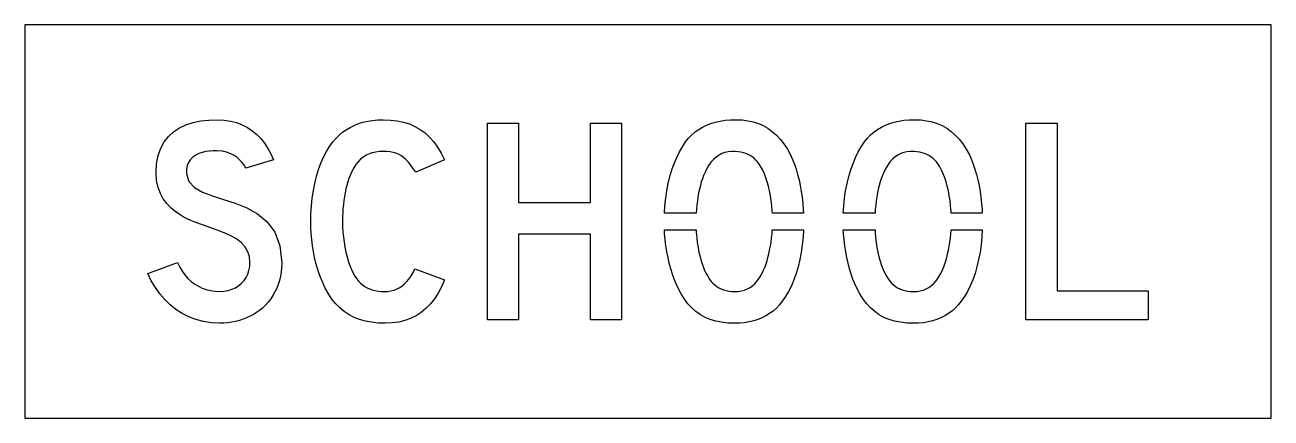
# Model space of a CAD drawing. Extents: x 0 to 38, y 0 to 12.
import ezdxf

# ---------------------------------------------------------------- set-up
doc = ezdxf.new("R2010")
doc.units = 0
doc.layers.add('CUT', color=7, linetype='Continuous')
doc.layers.add('OUTSIDE', color=1, linetype='Continuous')

msp = doc.modelspace()

# ---------------------------------------------------------------- linework, layer by layer
at = {"layer": 'CUT'}
for points in [[(7.7629, 4.203), (7.7251, 4.0812), (7.6789, 3.963), (7.6249, 3.8496), (7.5631, 3.741), (7.4941, 3.6366), (7.4173, 3.5382), (7.3333, 3.4452), (7.2421, 3.3576), (7.1551, 3.2868), (7.0633, 3.2214), (6.9667, 3.1614), (6.8659, 3.1068), (6.7615, 3.0582), (6.6523, 3.0156), (6.5401, 2.9796), (6.4249, 2.9496), (6.3067, 2.9256), (6.1855, 2.9088), (6.0619, 2.898), (5.9365, 2.895), (5.6845, 2.907), (5.4439, 2.9442), (5.2159, 3.0042), (4.9993, 3.0864), (4.7959, 3.1896), (4.6051, 3.3132), (4.4275, 3.4554), (4.2637, 3.615), (4.1131, 3.792), (3.9769, 3.984), (3.8545, 4.1904), (3.7471, 4.4106), (4.6525, 4.7472), (4.7197, 4.6104), (4.7959, 4.4844), (4.8799, 4.3692), (4.9717, 4.2654), (5.0701, 4.173), (5.1763, 4.092), (5.2885, 4.023), (5.4073, 3.966), (5.5315, 3.9216), (5.6617, 3.8892), (5.7967, 3.87), (5.9365, 3.8634), (6.0697, 3.8712), (6.1951, 3.8934), (6.3121, 3.93), (6.4201, 3.9804), (6.5179, 4.0422), (6.6049, 4.116), (6.6811, 4.2), (6.7447, 4.2936), (6.7951, 4.3962), (6.8323, 4.5066), (6.8551, 4.6236), (6.8629, 4.7472), (6.8443, 4.9338), (6.7909, 5.0952), (6.7063, 5.2344), (6.5941, 5.355), (6.4585, 5.4588), (6.3025, 5.55), (6.1303, 5.631), (5.9461, 5.7048), (5.7529, 5.7744), (5.5543, 5.8434), (5.3551, 5.9142), (5.1577, 5.9892), (5.0599, 6.0312), (4.9477, 6.0828), (4.8259, 6.1458), (4.6987, 6.2226), (4.5697, 6.3138), (4.4449, 6.4212), (4.3267, 6.546), (4.2205, 6.6894), (4.1305, 6.8538), (4.0609, 7.0404), (4.0159, 7.2498), (3.9997, 7.4844), (4.0165, 7.764), (4.0639, 8.0136), (4.1419, 8.235), (4.2469, 8.4282), (4.3783, 8.5956), (4.5343, 8.7366), (4.7119, 8.8536), (4.9105, 8.9472), (5.1277, 9.018), (5.3617, 9.0672), (5.6113, 9.096), (5.8735, 9.105), (6.0781, 9.0954), (6.2719, 9.066), (6.4537, 9.018), (6.6247, 8.9526), (6.7837, 8.8698), (6.9313, 8.7708), (7.0681, 8.6568), (7.1929, 8.5284), (7.3063, 8.3856), (7.4089, 8.2308), (7.4995, 8.0628), (7.5787, 7.884), (6.7369, 7.6314), (6.7321, 7.6416), (6.7177, 7.6692), (6.6931, 7.7106), (6.6571, 7.7634), (6.6085, 7.8234), (6.5473, 7.887), (6.4717, 7.9512), (6.3811, 8.0118), (6.2749, 8.067), (6.1519, 8.1114), (6.0115, 8.1432), (5.8525, 8.1576), (5.7403, 8.1594), (5.6275, 8.1516), (5.5153, 8.1354), (5.4067, 8.109), (5.3035, 8.0718), (5.2075, 8.0238), (5.1223, 7.9638), (5.0491, 7.8912), (4.9909, 7.8054), (4.9495, 7.7064), (4.9273, 7.5924), (4.9261, 7.4634), (5.0011, 7.2198), (5.1709, 7.0368), (5.4157, 6.8964), (5.7169, 6.7818), (6.0547, 6.6756), (6.4105, 6.5604), (6.7639, 6.42), (7.0969, 6.2358), (7.3891, 5.9916), (7.6219, 5.67), (7.7761, 5.2542), (7.8313, 4.7262), (7.8271, 4.5906), (7.8139, 4.458), (7.7929, 4.329)], [(12.3631, 3.4842), (12.2287, 3.3462), (12.0835, 3.2262), (11.9287, 3.1248), (11.7625, 3.042), (11.5855, 2.9778), (11.3983, 2.9316), (11.1991, 2.904), (10.9891, 2.895), (10.7743, 2.9016), (10.5727, 2.9232), (10.3831, 2.9586), (10.2055, 3.0096), (10.0393, 3.075), (9.8839, 3.1554), (9.7387, 3.2514), (9.6043, 3.3624), (9.4789, 3.4896), (9.3631, 3.633), (9.2563, 3.7926), (9.1573, 3.9684), (9.0913, 4.1046), (9.0295, 4.2498), (8.9731, 4.4028), (8.9215, 4.5636), (8.8747, 4.7304), (8.8339, 4.9026), (8.7985, 5.0802), (8.7691, 5.2614), (8.7457, 5.4456), (8.7289, 5.6328), (8.7187, 5.8212), (8.7151, 6.0108), (8.7205, 6.2472), (8.7361, 6.4824), (8.7613, 6.7146), (8.7967, 6.9426), (8.8411, 7.164), (8.8945, 7.3788), (8.9563, 7.5846), (9.0271, 7.7808), (9.1063, 7.9644), (9.1927, 8.1354), (9.2875, 8.2914), (9.3889, 8.4318), (9.4819, 8.538), (9.5803, 8.6352), (9.6853, 8.7234), (9.7969, 8.8026), (9.9145, 8.8728), (10.0393, 8.934), (10.1701, 8.9862), (10.3075, 9.0288), (10.4521, 9.0624), (10.6027, 9.0858), (10.7611, 9.1002), (10.9261, 9.105), (11.1451, 9.0972), (11.3515, 9.0732), (11.5441, 9.033), (11.7253, 8.976), (11.8945, 8.9016), (12.0523, 8.8104), (12.1999, 8.7018), (12.3373, 8.5752), (12.4651, 8.43), (12.5845, 8.2668), (12.6961, 8.085), (12.7993, 7.884), (11.9155, 7.5054), (11.8339, 7.6236), (11.7571, 7.7274), (11.6839, 7.8174), (11.6119, 7.8936), (11.5405, 7.9578), (11.4679, 8.0106), (11.3929, 8.0526), (11.3137, 8.0856), (11.2285, 8.109), (11.1367, 8.1252), (11.0365, 8.1342), (10.9261, 8.1366), (10.8085, 8.1324), (10.6975, 8.1186), (10.5931, 8.0958), (10.4953, 8.0628), (10.4035, 8.0196), (10.3183, 7.9656), (10.2379, 7.9008), (10.1635, 7.8252), (10.0939, 7.737), (10.0297, 7.6374), (9.9703, 7.5252), (9.9151, 7.3998), (9.8797, 7.3074), (9.8473, 7.2078), (9.8173, 7.1028), (9.7897, 6.993), (9.7657, 6.8784), (9.7441, 6.7608), (9.7261, 6.6396), (9.7111, 6.516), (9.6991, 6.3906), (9.6907, 6.264), (9.6853, 6.1374), (9.6835, 6.0108), (9.6871, 5.8476), (9.6955, 5.6856), (9.7105, 5.5254), (9.7303, 5.3682), (9.7561, 5.2146), (9.7867, 5.0658), (9.8215, 4.923), (9.8617, 4.7862), (9.9061, 4.6578), (9.9541, 4.5372), (10.0069, 4.4268), (10.0627, 4.3266), (10.1167, 4.251), (10.1737, 4.1826), (10.2337, 4.1208), (10.2973, 4.0656), (10.3651, 4.0176), (10.4365, 3.9762), (10.5121, 3.9414), (10.5931, 3.9132), (10.6783, 3.891), (10.7695, 3.8754), (10.8655, 3.8664), (10.9681, 3.8634), (11.0659, 3.8676), (11.1595, 3.8808), (11.2489, 3.9036), (11.3347, 3.9354), (11.4163, 3.9774), (11.4943, 4.029), (11.5687, 4.0908), (11.6401, 4.1628), (11.7079, 4.245), (11.7733, 4.3386), (11.8351, 4.4424), (11.8945, 4.5576), (12.7993, 4.221), (12.7051, 4.0092), (12.6013, 3.816), (12.4873, 3.6408)], [(15.0523, 3), (14.1049, 3), (14.1049, 9), (15.0523, 9), (15.0523, 6.579), (17.2417, 6.579), (17.2417, 9), (18.1891, 9), (18.1891, 3), (17.2417, 3), (17.2417, 5.6106), (15.0523, 5.6106)], [(22.7353, 6.7878), (22.7077, 6.9342), (22.6747, 7.0746), (22.6375, 7.209), (22.5955, 7.3368), (22.5487, 7.4568), (22.4977, 7.5696), (22.4419, 7.6734), (22.3933, 7.749), (22.3429, 7.8162), (22.2907, 7.8762), (22.2349, 7.9296), (22.1767, 7.9758), (22.1155, 8.016), (22.0507, 8.0496), (21.9817, 8.0778), (21.9091, 8.1), (21.8317, 8.1174), (21.7495, 8.1294), (21.6625, 8.1366), (21.5503, 8.1366), (21.4447, 8.1264), (21.3457, 8.1048), (21.2527, 8.0724), (21.1657, 8.0286), (21.0841, 7.9734), (21.0073, 7.9074), (20.9359, 7.8294), (20.8693, 7.74), (20.8069, 7.6386), (20.7487, 7.5252), (20.6941, 7.3998), (20.6587, 7.3068), (20.6263, 7.2066), (20.5963, 7.0998), (20.5687, 6.9876), (20.5447, 6.8706), (20.5231, 6.75), (20.5051, 6.6264), (20.4901, 6.5004), (20.4781, 6.3726), (20.4701, 6.251), (19.5006, 6.251), (19.5151, 6.4746), (19.5403, 6.7086), (19.5745, 6.936), (19.6183, 7.1562), (19.6705, 7.3686), (19.7311, 7.572), (19.8001, 7.7658), (19.8763, 7.9494), (19.9597, 8.1222), (20.0503, 8.283), (20.1469, 8.4318), (20.2393, 8.5422), (20.3371, 8.6424), (20.4403, 8.7324), (20.5501, 8.8122), (20.6665, 8.8818), (20.7889, 8.9424), (20.9191, 8.9928), (21.0559, 9.0336), (21.2011, 9.0654), (21.3535, 9.0876), (21.5143, 9.1008), (21.6841, 9.105), (21.8683, 9.0984), (22.0441, 9.0768), (22.2103, 9.0414), (22.3675, 8.9904), (22.5169, 8.925), (22.6573, 8.8446), (22.7905, 8.7486), (22.9159, 8.6376), (23.0341, 8.5104), (23.1451, 8.367), (23.2489, 8.2074), (23.3473, 8.0316), (23.4079, 7.8954), (23.4643, 7.7502), (23.5159, 7.5972), (23.5627, 7.4364), (23.6047, 7.2696), (23.6419, 7.0974), (23.6731, 6.9198), (23.6995, 6.7386), (23.7199, 6.5544), (23.7349, 6.3672), (23.7405, 6.251), (22.7926, 6.251), (22.7893, 6.3204), (22.7761, 6.4806), (22.7581, 6.6366)], [(28.1881, 6.7878), (28.1605, 6.9342), (28.1275, 7.0746), (28.0903, 7.209), (28.0483, 7.3368), (28.0015, 7.4568), (27.9505, 7.5696), (27.8947, 7.6734), (27.8461, 7.749), (27.7957, 7.8162), (27.7435, 7.8762), (27.6877, 7.9296), (27.6295, 7.9758), (27.5683, 8.016), (27.5035, 8.0496), (27.4345, 8.0778), (27.3619, 8.1), (27.2845, 8.1174), (27.2023, 8.1294), (27.1153, 8.1366), (27.0031, 8.1366), (26.8975, 8.1264), (26.7985, 8.1048), (26.7055, 8.0724), (26.6185, 8.0286), (26.5369, 7.9734), (26.4601, 7.9074), (26.3887, 7.8294), (26.3221, 7.74), (26.2597, 7.6386), (26.2015, 7.5252), (26.1469, 7.3998), (26.1115, 7.3068), (26.0791, 7.2066), (26.0491, 7.0998), (26.0215, 6.9876), (25.9975, 6.8706), (25.9759, 6.75), (25.9579, 6.6264), (25.9429, 6.5004), (25.9309, 6.3726), (25.9229, 6.251), (24.9534, 6.251), (24.9679, 6.4746), (24.9931, 6.7086), (25.0273, 6.936), (25.0711, 7.1562), (25.1233, 7.3686), (25.1839, 7.572), (25.2529, 7.7658), (25.3291, 7.9494), (25.4125, 8.1222), (25.5031, 8.283), (25.5997, 8.4318), (25.6921, 8.5422), (25.7899, 8.6424), (25.8931, 8.7324), (26.0029, 8.8122), (26.1193, 8.8818), (26.2417, 8.9424), (26.3719, 8.9928), (26.5087, 9.0336), (26.6539, 9.0654), (26.8063, 9.0876), (26.9671, 9.1008), (27.1369, 9.105), (27.3211, 9.0984), (27.4969, 9.0768), (27.6631, 9.0414), (27.8203, 8.9904), (27.9697, 8.925), (28.1101, 8.8446), (28.2433, 8.7486), (28.3687, 8.6376), (28.4869, 8.5104), (28.5979, 8.367), (28.7017, 8.2074), (28.8001, 8.0316), (28.8607, 7.8954), (28.9171, 7.7502), (28.9687, 7.5972), (29.0155, 7.4364), (29.0575, 7.2696), (29.0947, 7.0974), (29.1259, 6.9198), (29.1523, 6.7386), (29.1727, 6.5544), (29.1877, 6.3672), (29.1933, 6.251), (28.2454, 6.251), (28.2421, 6.3204), (28.2289, 6.4806), (28.2109, 6.6366)], [(31.4737, 3.8844), (34.2529, 3.8844), (34.2529, 3), (30.5263, 3), (30.5263, 9), (31.4737, 9)], [(23.5189, 4.4154), (23.4505, 4.2192), (23.3737, 4.0356), (23.2891, 3.8646), (23.1955, 3.7086), (23.0941, 3.5682), (23.0071, 3.4578), (22.9135, 3.3576), (22.8139, 3.2676), (22.7083, 3.1878), (22.5967, 3.1182), (22.4785, 3.0576), (22.3543, 3.0072), (22.2241, 2.9664), (22.0879, 2.9346), (21.9451, 2.9124), (21.7963, 2.8992), (21.6415, 2.895), (21.4375, 2.9016), (21.2461, 2.9232), (21.0673, 2.9586), (20.8993, 3.0096), (20.7427, 3.075), (20.5969, 3.1554), (20.4613, 3.2514), (20.3347, 3.3624), (20.2177, 3.4896), (20.1091, 3.633), (20.0083, 3.7926), (19.9153, 3.9684), (19.8541, 4.1004), (19.7965, 4.2438), (19.7431, 4.3968), (19.6939, 4.5576), (19.6495, 4.7262), (19.6099, 4.9002), (19.5763, 5.0784), (19.5475, 5.2596), (19.5247, 5.4426), (19.5079, 5.6262), (19.5011, 5.749), (20.4696, 5.749), (20.4733, 5.673), (20.4859, 5.5164), (20.5039, 5.3616), (20.5273, 5.2104), (20.5549, 5.0634), (20.5873, 4.9212), (20.6251, 4.7856), (20.6671, 4.6572), (20.7139, 4.5372), (20.7649, 4.4268), (20.8207, 4.3266), (20.8693, 4.251), (20.9209, 4.1826), (20.9755, 4.1208), (21.0337, 4.0656), (21.0949, 4.0176), (21.1603, 3.9762), (21.2293, 3.9414), (21.3025, 3.9132), (21.3805, 3.891), (21.4627, 3.8754), (21.5497, 3.8664), (21.6415, 3.8634), (21.7489, 3.8682), (21.8491, 3.8826), (21.9433, 3.9078), (22.0315, 3.9426), (22.1143, 3.9882), (22.1917, 4.0446), (22.2643, 4.1118), (22.3327, 4.1904), (22.3969, 4.2804), (22.4569, 4.3824), (22.5139, 4.4958), (22.5679, 4.6212), (22.5991, 4.7052), (22.6291, 4.8), (22.6573, 4.9032), (22.6843, 5.013), (22.7089, 5.1294), (22.7311, 5.25), (22.7509, 5.3736), (22.7677, 5.499), (22.7815, 5.6244), (22.7911, 5.749), (23.7419, 5.749), (23.7277, 5.5176), (23.7043, 5.2854), (23.6713, 5.0574), (23.6293, 4.836), (23.5783, 4.6212)], [(28.9717, 4.4154), (28.9033, 4.2192), (28.8265, 4.0356), (28.7419, 3.8646), (28.6483, 3.7086), (28.5469, 3.5682), (28.4599, 3.4578), (28.3663, 3.3576), (28.2667, 3.2676), (28.1611, 3.1878), (28.0495, 3.1182), (27.9313, 3.0576), (27.8071, 3.0072), (27.6769, 2.9664), (27.5407, 2.9346), (27.3979, 2.9124), (27.2491, 2.8992), (27.0943, 2.895), (26.8903, 2.9016), (26.6989, 2.9232), (26.5201, 2.9586), (26.3521, 3.0096), (26.1955, 3.075), (26.0497, 3.1554), (25.9141, 3.2514), (25.7875, 3.3624), (25.6705, 3.4896), (25.5619, 3.633), (25.4611, 3.7926), (25.3681, 3.9684), (25.3069, 4.1004), (25.2493, 4.2438), (25.1959, 4.3968), (25.1467, 4.5576), (25.1023, 4.7262), (25.0627, 4.9002), (25.0291, 5.0784), (25.0003, 5.2596), (24.9775, 5.4426), (24.9607, 5.6262), (24.9539, 5.749), (25.9224, 5.749), (25.9261, 5.673), (25.9387, 5.5164), (25.9567, 5.3616), (25.9801, 5.2104), (26.0077, 5.0634), (26.0401, 4.9212), (26.0779, 4.7856), (26.1199, 4.6572), (26.1667, 4.5372), (26.2177, 4.4268), (26.2735, 4.3266), (26.3221, 4.251), (26.3737, 4.1826), (26.4283, 4.1208), (26.4865, 4.0656), (26.5477, 4.0176), (26.6131, 3.9762), (26.6821, 3.9414), (26.7553, 3.9132), (26.8333, 3.891), (26.9155, 3.8754), (27.0025, 3.8664), (27.0943, 3.8634), (27.2017, 3.8682), (27.3019, 3.8826), (27.3961, 3.9078), (27.4843, 3.9426), (27.5671, 3.9882), (27.6445, 4.0446), (27.7171, 4.1118), (27.7855, 4.1904), (27.8497, 4.2804), (27.9097, 4.3824), (27.9667, 4.4958), (28.0207, 4.6212), (28.0519, 4.7052), (28.0819, 4.8), (28.1101, 4.9032), (28.1371, 5.013), (28.1617, 5.1294), (28.1839, 5.25), (28.2037, 5.3736), (28.2205, 5.499), (28.2343, 5.6244), (28.2439, 5.749), (29.1947, 5.749), (29.1805, 5.5176), (29.1571, 5.2854), (29.1241, 5.0574), (29.0821, 4.836), (29.0311, 4.6212)]]:
    msp.add_lwpolyline(points, close=True, dxfattribs=at)
at = {"layer": 'OUTSIDE'}
msp.add_lwpolyline([(0, 0), (38, 0), (38, 12), (0, 12)], close=True, dxfattribs=at)

doc.saveas('drawing.dxf')
